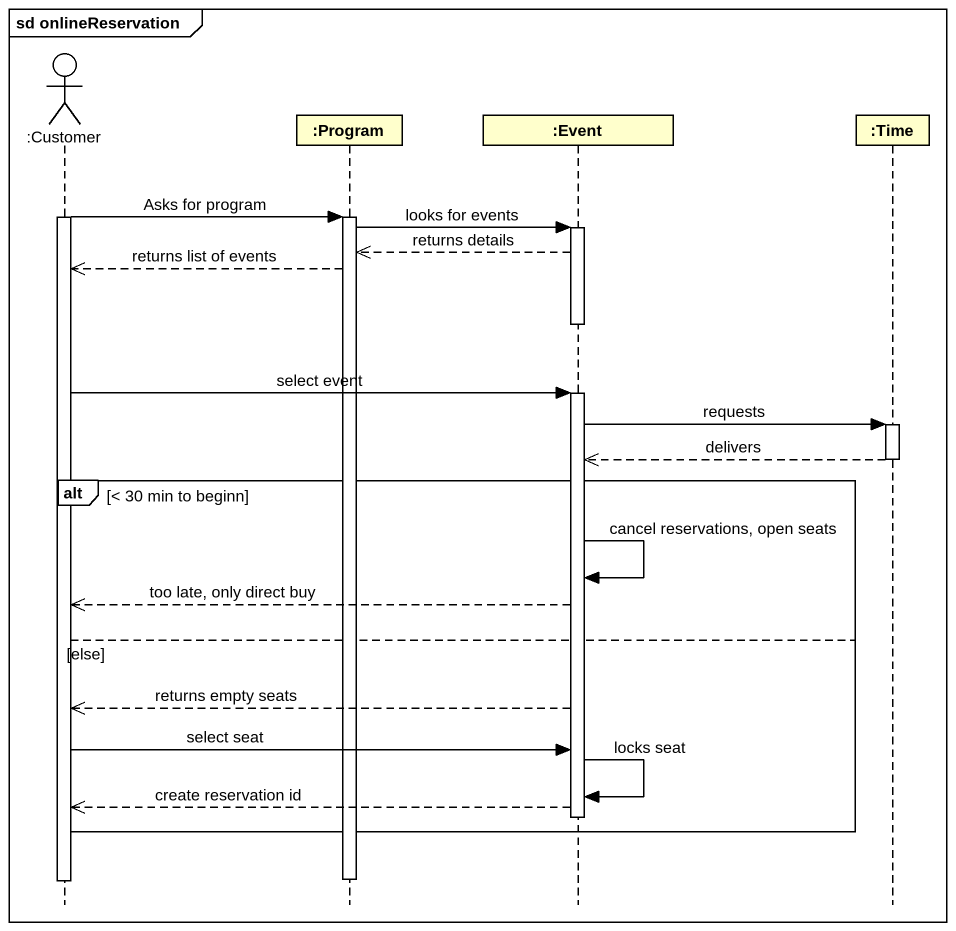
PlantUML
@startuml
mainframe sd onlineReservation
hide footbox
actor ":Customer" as Customer
participant ":Program" as Program
participant ":Event" as Event
participant ":Time" as Time

activate Customer
Customer -> Program : Asks for program
activate Program
Program -> Event : looks for events
activate Event
Event -->> Program : returns details
Program -->> Customer : returns list of events
deactivate Event
Customer -> Event : select event
activate Event
Event -> Time : requests
activate Time
Time -->> Event : delivers
deactivate Time
alt < 30 min to beginn
  Event -> Event : cancel reservations, open seats
  Event -->> Customer : too late, only direct buy
else else
  Event -->> Customer : returns empty seats
  Customer -> Event : select seat
  Event -> Event : locks seat
  Event -->> Customer : create reservation id
  deactivate Event
end
deactivate Program
deactivate Customer
@enduml
